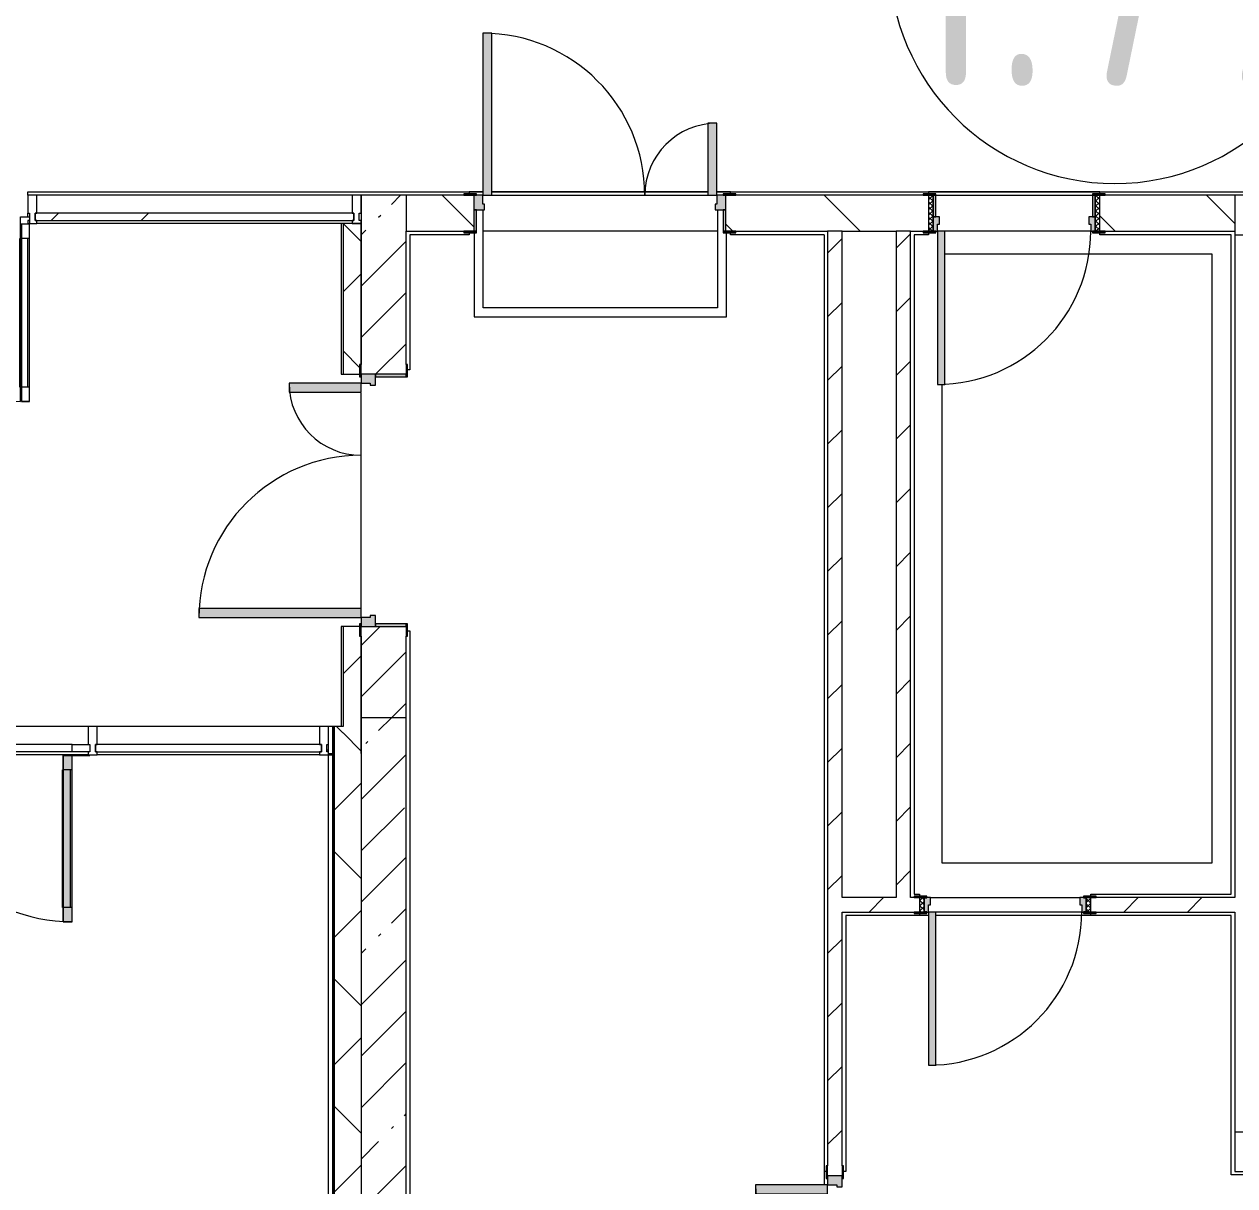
# Model space of a CAD drawing. Header units: millimetres. Extents: x 3991 to 282775, y -8553 to 29560.
# Drawn here: x 236305 to 243025, y 5100 to 11550 of the extents above; entities that cross this region are included whole.
import ezdxf

# ---------------------------------------------------------------- set-up
doc = ezdxf.new("R2010")
doc.units = ezdxf.units.MM
for name, color, linetype, lineweight in [('A-AREA-IDEN', 7, 'Continuous', 9), ('A-DETL-3', 7, 'Continuous', 5), ('A-GLAZ-CURT-2', 7, 'Continuous', 5), ('A-GLAZ-CWMG-2', 7, 'Continuous', 5), ('A-WALL', 7, 'Continuous', 9), ('A-WALL-4', 7, 'Continuous', 5), ('I-WALL-3', 7, 'Continuous', 5)]:
    doc.layers.add(name, color=color, linetype=linetype, lineweight=lineweight)
for name, color, linetype, lineweight, true_color in [('A-DETL-GENF-4', 7, 'Continuous', 5, 0xaaaaaa), ('A-DETL-GENF-5', 7, 'Continuous', 5, 0xe2e2e2), ('A-DOOR-3', 7, 'Continuous', 5, 0xaaaaaa), ('A-DOOR-4', 7, 'Continuous', 5, 0xe2e2e2), ('A-DOOR-FRAM-2', 7, 'Continuous', 5, 0xe2e2e2), ('A-DOOR-FRAM-3', 7, 'Continuous', 5, 0xaaaaaa), ('A-FLOR-1', 7, 'Continuous', 5, 0xaaaaaa)]:
    doc.layers.add(name, color=color, linetype=linetype, lineweight=lineweight, true_color=true_color)
doc.styles.add('GOST Common_3', font='GOST_Common.ttf', dxfattribs={"width": 0.9, "height": 1250})
pattern_1 = [(45, (148815.1, 0), (-176.7767, 176.7767), [])]
pattern_2 = [(45, (148815.1, 0), (-353.5534, 353.5534), []), (135, (148815.1, 0), (-353.5534, -353.5534), [])]
pattern_3 = [(45, (148815.1, 0), (-285.1231, 285.1231), []), (45, (149100.2, 0), (-285.1231, 285.1231), [504.031, -100.806, 16.764, -84.042])]

# ---------------------------------------------------------------- blocks, each defined once
blk = doc.blocks.new('110_Дверь_СКБ_1Ст_Внутренняя1 - Д-8 950x2100h_охрана-31784688-Общий план 1 этажа с размещением фрагментов 1_1-1_9')
at = {"layer": 'A-DOOR-3'}
h = blk.add_hatch(dxfattribs=at)
h.set_pattern_fill('FP_54', color=256, style=0, pattern_type=2)
h.set_pattern_definition([(135, (1826.41, 164.685), (-14.14214, -14.14214), []), (225, (1826.41, 164.685), (14.14214, -14.14214), [])])
h.paths.add_polyline_path([(487.5, 100), (462.5, 100), (462.5, -100), (487.5, -100)])
at = {"layer": 'A-DOOR-4'}
h = blk.add_hatch(color=256, dxfattribs=at)
h.paths.add_polyline_path([(437.5, 100), (437.5, 60), (427.5, 60), (427.5, 20), (462.5, 20), (462.5, 100)])
h.paths.add_polyline_path([(-437.5, 100), (-437.5, 20), (-402.5, 20), (-402.5, 60), (-412.5, 60), (-412.5, 100), (-422.5, 100)])
at = {"layer": 'A-DOOR-FRAM-2'}
for points in [[(397.5, 950), (397.5, 100), (437.5, 100), (437.5, 950)], [(-432.5, 108), (-492.5, 108), (-492.5, 100), (-422.5, 100), (-422.5, 108)], [(517.5, 108), (447.5, 108), (447.5, 100), (517.5, 100)], [(-437.5, 20), (-437.5, -100), (-422.5, -100), (-422.5, 20)], [(447.5, 20), (447.5, -100), (462.5, -100), (462.5, 20)], [(-462.5, -100), (-492.5, -100), (-492.5, -108), (-422.5, -108), (-422.5, -100), (-437.5, -100)], [(447.5, -100), (447.5, -108), (517.5, -108), (517.5, -100), (462.5, -100)]]:
    blk.add_hatch(color=256, dxfattribs=at).paths.add_polyline_path(points)
at = {"layer": 'A-DOOR-FRAM-3'}
h = blk.add_hatch(dxfattribs=at)
h.set_pattern_fill('FP_55', color=256, style=0, pattern_type=2)
h.set_pattern_definition([(45, (-296.384, 164.685), (-14.1421, 14.1421), []), (135, (-296.384, 164.685), (-14.1421, -14.1421), [])])
h.paths.add_polyline_path([(-458.5, 100), (-462.5, 100), (-462.5, -100), (-437.5, -100), (-437.5, 100)])
at = {"layer": 'A-DOOR-3'}
for p, q in [((437.5, 950), (397.5, 950)), ((397.5, 950), (397.5, 100)), ((437.5, 100), (437.5, 950)), ((397.5, 100), (437.5, 100))]:
    blk.add_line(p, q, dxfattribs=at)
blk.add_arc((437.5, 100), 850, 90, 180, dxfattribs=at)
at = {"layer": 'A-DOOR-FRAM-3'}
for p, q in [((-422.5, 108), (-492.5, 108)), ((-492.5, 108), (-492.5, 100)), ((-492.5, 100), (-422.5, 100)), ((-437.5, 100), (-462.5, 100)), ((-462.5, 100), (-462.5, -100)), ((-412.5, 100), (-437.5, 100)), ((-437.5, 100), (-437.5, 20)), ((-437.5, -100), (-437.5, 100)), ((-422.5, 100), (-437.5, 100)), ((-437.5, 100), (-437.5, 99)), ((-437.5, 99), (-422.5, 99)), ((-422.5, 100), (-422.5, 108)), ((-422.5, 99), (-422.5, 100)), ((-412.5, 60), (-412.5, 100)), ((437.5, 100), (437.5, 60)), ((462.5, 100), (437.5, 100)), ((517.5, 108), (447.5, 108)), ((447.5, 108), (447.5, 100)), ((462.5, 100), (447.5, 100)), ((447.5, 100), (447.5, 99)), ((447.5, 100), (517.5, 100)), ((447.5, 99), (462.5, 99)), ((462.5, 20), (462.5, 100)), ((487.5, 100), (462.5, 100)), ((462.5, 100), (462.5, -100)), ((462.5, 99), (462.5, 100)), ((487.5, -100), (487.5, 100)), ((517.5, 100), (517.5, 108)), ((-437.5, 20), (-402.5, 20)), ((-422.5, 20), (-437.5, 20)), ((-437.5, 20), (-437.5, -100)), ((-422.5, -100), (-422.5, 20)), ((-402.5, 60), (-412.5, 60)), ((-402.5, 20), (-402.5, 60)), ((437.5, 60), (427.5, 60)), ((427.5, 60), (427.5, 20)), ((427.5, 20), (462.5, 20)), ((462.5, 20), (447.5, 20)), ((447.5, 20), (447.5, -100)), ((462.5, -100), (462.5, 20)), ((-422.5, -100), (-492.5, -100)), ((-492.5, -100), (-492.5, -108)), ((-492.5, -108), (-422.5, -108)), ((-462.5, -100), (-437.5, -100)), ((-437.5, -100), (-422.5, -100)), ((-422.5, -108), (-422.5, -100)), ((447.5, -100), (462.5, -100)), ((517.5, -100), (447.5, -100)), ((447.5, -100), (447.5, -108)), ((447.5, -108), (517.5, -108)), ((462.5, -100), (487.5, -100)), ((517.5, -108), (517.5, -100))]:
    blk.add_line(p, q, dxfattribs=at)
blk = doc.blocks.new('110_Дверь_СКБ_1Ст_Внутренняя1 - Д-8 950x2100h_охрана-32224770-Общий план 1 этажа с размещением фрагментов 1_1-1_9')
at = {"layer": 'A-DOOR-3'}
h = blk.add_hatch(dxfattribs=at)
h.set_pattern_fill('FP_9', color=256, style=0, pattern_type=2)
h.set_pattern_definition([(135, (1826.41, 104.685), (-14.14214, -14.14214), []), (225, (1826.41, 104.685), (14.14214, -14.14214), [])])
h.paths.add_polyline_path([(486.7, 40), (462.5, 40), (462.5, -40), (487.5, -40), (487.5, 40)])
at = {"layer": 'A-DOOR-4'}
h = blk.add_hatch(color=256, dxfattribs=at)
h.paths.add_polyline_path([(437.5, 40), (437.5, 0), (427.5, 0), (427.5, -40), (462.5, -40), (462.5, 40)])
h.paths.add_polyline_path([(-437.5, 40), (-437.5, -40), (-402.5, -40), (-402.5, 0), (-412.5, 0), (-412.5, 40), (-422.5, 40)])
at = {"layer": 'A-DOOR-FRAM-2'}
for points in [[(397.5, 890), (397.5, 40), (437.5, 40), (437.5, 890)], [(-492.5, 48), (-492.5, 40), (-422.5, 40), (-422.5, 48), (-462.5, 48)], [(462.5, 48), (447.5, 48), (447.5, 40), (517.5, 40), (517.5, 48), (467.5, 48)], [(-462.5, -40), (-492.5, -40), (-492.5, -48), (-422.5, -48), (-422.5, -40), (-437.5, -40)], [(487.3, -40), (447.5, -40), (447.5, -48), (517.5, -48), (517.5, -40), (487.5, -40)]]:
    blk.add_hatch(color=256, dxfattribs=at).paths.add_polyline_path(points)
at = {"layer": 'A-DOOR-FRAM-3'}
h = blk.add_hatch(dxfattribs=at)
h.set_pattern_fill('FP_10', color=256, style=0, pattern_type=2)
h.set_pattern_definition([(45, (-296.384, 104.685), (-14.1421, 14.1421), []), (135, (-296.384, 104.685), (-14.1421, -14.1421), [])])
h.paths.add_polyline_path([(-462.5, 40), (-462.5, -40), (-437.5, -40), (-437.5, 40)])
at = {"layer": 'A-DOOR-3'}
for p, q in [((437.5, 890), (397.5, 890)), ((397.5, 890), (397.5, 40)), ((437.5, 40), (437.5, 890)), ((397.5, 40), (437.5, 40))]:
    blk.add_line(p, q, dxfattribs=at)
blk.add_arc((437.5, 40), 850, 90, 180, dxfattribs=at)
at = {"layer": 'A-DOOR-FRAM-3'}
for p, q in [((-422.5, 48), (-492.5, 48)), ((-492.5, 48), (-492.5, 40)), ((-492.5, 40), (-422.5, 40)), ((-437.5, 40), (-462.5, 40)), ((-462.5, 40), (-462.5, -40)), ((-412.5, 40), (-437.5, 40)), ((-437.5, 40), (-437.5, -40)), ((-437.5, -40), (-437.5, 40)), ((-422.5, 40), (-437.5, 40)), ((-437.5, 40), (-437.5, 39)), ((-437.5, 39), (-422.5, 39)), ((-422.5, 40), (-422.5, 48)), ((-422.5, 39), (-422.5, 40)), ((-412.5, 0), (-412.5, 40)), ((-402.5, 0), (-412.5, 0)), ((-402.5, -40), (-402.5, 0)), ((437.5, 0), (427.5, 0)), ((427.5, 0), (427.5, -40)), ((437.5, 40), (437.5, 0)), ((462.5, 40), (437.5, 40)), ((517.5, 48), (447.5, 48)), ((447.5, 48), (447.5, 40)), ((462.5, 40), (447.5, 40)), ((447.5, 40), (447.5, 39)), ((447.5, 40), (517.5, 40)), ((447.5, 39), (462.5, 39)), ((462.5, -40), (462.5, 40)), ((487.5, 40), (462.5, 40)), ((462.5, 40), (462.5, -40)), ((462.5, 39), (462.5, 40)), ((487.5, -40), (487.5, 40)), ((517.5, 40), (517.5, 48)), ((-422.5, -40), (-492.5, -40)), ((-492.5, -40), (-492.5, -48)), ((-492.5, -48), (-422.5, -48)), ((-462.5, -40), (-437.5, -40)), ((-422.5, -39), (-437.5, -39)), ((-437.5, -39), (-437.5, -40)), ((-437.5, -40), (-402.5, -40)), ((-437.5, -40), (-422.5, -40)), ((-422.5, -40), (-422.5, -39)), ((-422.5, -48), (-422.5, -40)), ((427.5, -40), (462.5, -40)), ((462.5, -39), (447.5, -39)), ((447.5, -39), (447.5, -40)), ((447.5, -40), (462.5, -40)), ((517.5, -40), (447.5, -40)), ((447.5, -40), (447.5, -48)), ((447.5, -48), (517.5, -48)), ((462.5, -40), (462.5, -39)), ((462.5, -40), (487.5, -40)), ((517.5, -48), (517.5, -40))]:
    blk.add_line(p, q, dxfattribs=at)
blk = doc.blocks.new('110_Дверь_СКБ_2Ст - Д-5_п_ Из игровой в коридор-32215844-Общий план 1 этажа с размещением фрагментов 1_1-1_9')
at = {"layer": 'A-DOOR-4'}
for points in [[(-637.5, 940), (-637.5, 40), (-587.5, 40), (-587.5, 940)], [(612.5, 57.5), (612.5, 40), (662.5, 42.7), (662.5, 440), (612.5, 440), (612.5, 60)]]:
    blk.add_hatch(color=256, dxfattribs=at).paths.add_polyline_path(points)
h = blk.add_hatch(color=256, dxfattribs=at)
h.paths.add_polyline_path([(-687.5, 40), (-687.5, -40), (-627.5, -40), (-627.5, -10), (-637.5, -10), (-637.5, 40)])
h.paths.add_polyline_path([(652.5, -40), (712.5, -40), (712.5, 40), (662.5, 40), (662.5, -10), (652.5, -10), (652.5, -25.9)])
at = {"layer": 'A-DOOR-FRAM-2'}
for points in [[(-742.5, 40), (-672.5, 40), (-672.5, 48), (-742.5, 48)], [(697.5, 48), (697.5, 40), (767.5, 40), (767.5, 48), (712.5, 48)], [(-742.5, -48), (-672.5, -48), (-672.5, -40), (-742.5, -40)], [(697.5, -47.8), (697.8, -48), (767.5, -48), (767.5, -40), (697.5, -40)]]:
    blk.add_hatch(color=256, dxfattribs=at).paths.add_polyline_path(points)
at = {"layer": 'A-DOOR-3'}
for p, q in [((-637.5, 940), (-637.5, 40)), ((-587.5, 940), (-637.5, 940)), ((-587.5, 40), (-587.5, 940)), ((662.5, 440), (612.5, 440)), ((612.5, 440), (612.5, 40)), ((662.5, 40), (662.5, 440)), ((-637.5, 40), (-587.5, 40)), ((612.5, 40), (662.5, 40))]:
    blk.add_line(p, q, dxfattribs=at)
for centre, radius, start, end in [((-637.5, 40), 900, 0, 90), ((662.5, 40), 400, 90, 180)]:
    blk.add_arc(centre, radius, start, end, dxfattribs=at)
at = {"layer": 'A-DOOR-FRAM-3'}
for p, q in [((-672.5, 48), (-742.5, 48)), ((-742.5, 48), (-742.5, 40)), ((-742.5, 40), (-672.5, 40)), ((-637.5, 40), (-687.5, 40)), ((-687.5, 40), (-687.5, -40)), ((-672.5, 40), (-672.5, 48)), ((-637.5, -10), (-637.5, 40)), ((662.5, 40), (662.5, -10)), ((712.5, 40), (662.5, 40)), ((767.5, 48), (697.5, 48)), ((697.5, 48), (697.5, 40)), ((697.5, 40), (767.5, 40)), ((712.5, -40), (712.5, 40)), ((767.5, 40), (767.5, 48)), ((-672.5, -40), (-742.5, -40)), ((-742.5, -40), (-742.5, -48)), ((-742.5, -48), (-672.5, -48)), ((-672.5, -39), (-687.5, -39)), ((-687.5, -39), (-687.5, -40)), ((-687.5, -40), (-627.5, -40)), ((-687.5, -40), (-672.5, -40)), ((-672.5, -40), (-672.5, -39)), ((-672.5, -48), (-672.5, -40)), ((-627.5, -10), (-637.5, -10)), ((-627.5, -40), (-627.5, -10)), ((662.5, -10), (652.5, -10)), ((652.5, -10), (652.5, -40)), ((652.5, -40), (712.5, -40)), ((712.5, -39), (697.5, -39)), ((697.5, -39), (697.5, -40)), ((697.5, -40), (712.5, -40)), ((767.5, -40), (697.5, -40)), ((697.5, -40), (697.5, -48)), ((697.5, -48), (767.5, -48)), ((712.5, -40), (712.5, -39)), ((767.5, -48), (767.5, -40))]:
    blk.add_line(p, q, dxfattribs=at)
blk = doc.blocks.new('110_Дверь_СКБ_2Ст - Д-2а_п_ Из коридора на лестницу-32215424-Общий план 1 этажа с размещением фрагментов 1_1-1_9')
at = {"layer": 'A-DOOR-4'}
for points in [[(-637.5, 1025), (-637.5, 125), (-587.5, 125), (-587.5, 1025), (-593.9, 1025)], [(612.5, 125), (662.5, 130.7), (662.5, 525), (612.5, 525), (612.5, 134.5)], [(697.5, -125), (712.5, -125), (712.5, 45), (697.5, 45), (697.5, -49.9)]]:
    blk.add_hatch(color=256, dxfattribs=at).paths.add_polyline_path(points)
h = blk.add_hatch(color=256, dxfattribs=at)
h.paths.add_polyline_path([(-687.5, 45), (-627.5, 45), (-627.5, 75), (-637.5, 75), (-637.5, 125), (-687.5, 120.3)])
h.paths.add_polyline_path([(652.5, 57), (657.6, 45), (712.5, 45), (712.5, 125), (662.5, 125), (662.5, 75), (652.5, 75), (652.5, 65)])
at = {"layer": 'A-DOOR-FRAM-2'}
for points in [[(-742.5, 125), (-672.5, 125), (-672.5, 133), (-742.5, 133)], [(697.5, 128), (697.5, 125), (767.5, 125), (767.5, 133), (697.5, 129.7)], [(-687.5, -125), (-672.5, -125), (-672.5, 45), (-687.5, 45)], [(-742.5, -125), (-742.5, -133), (-672.5, -133), (-672.5, -125), (-731.6, -125)], [(697.5, -133), (767.5, -133), (767.5, -125), (697.5, -125)]]:
    blk.add_hatch(color=256, dxfattribs=at).paths.add_polyline_path(points)
at = {"layer": 'A-DOOR-3'}
for p, q in [((-637.5, 1025), (-637.5, 125)), ((-587.5, 1025), (-637.5, 1025)), ((-587.5, 125), (-587.5, 1025)), ((662.5, 525), (612.5, 525)), ((612.5, 525), (612.5, 125)), ((662.5, 125), (662.5, 525)), ((-637.5, 125), (-587.5, 125)), ((612.5, 125), (662.5, 125))]:
    blk.add_line(p, q, dxfattribs=at)
for centre, radius, start, end in [((-637.5, 125), 900, 0, 90), ((662.5, 125), 400, 90, 180)]:
    blk.add_arc(centre, radius, start, end, dxfattribs=at)
at = {"layer": 'A-DOOR-FRAM-3'}
for p, q in [((-672.5, 133), (-742.5, 133)), ((-742.5, 133), (-742.5, 125)), ((-742.5, 125), (-672.5, 125)), ((-637.5, 125), (-687.5, 125)), ((-687.5, 125), (-687.5, 45)), ((-672.5, 125), (-672.5, 133)), ((-637.5, 75), (-637.5, 125)), ((-627.5, 75), (-637.5, 75)), ((-627.5, 45), (-627.5, 75)), ((662.5, 75), (652.5, 75)), ((652.5, 75), (652.5, 45)), ((662.5, 125), (662.5, 75)), ((712.5, 125), (662.5, 125)), ((767.5, 133), (697.5, 133)), ((697.5, 133), (697.5, 125)), ((697.5, 125), (767.5, 125)), ((712.5, 45), (712.5, 125)), ((767.5, 125), (767.5, 133)), ((-687.5, 45), (-627.5, 45)), ((-672.5, 45), (-687.5, 45)), ((-687.5, 45), (-687.5, -125)), ((-672.5, -125), (-672.5, 45)), ((652.5, 45), (712.5, 45)), ((712.5, 45), (697.5, 45)), ((697.5, 45), (697.5, -125)), ((712.5, -125), (712.5, 45)), ((-672.5, -125), (-742.5, -125)), ((-742.5, -125), (-742.5, -133)), ((-742.5, -133), (-672.5, -133)), ((-687.5, -125), (-672.5, -125)), ((-672.5, -133), (-672.5, -125)), ((697.5, -125), (712.5, -125)), ((767.5, -125), (697.5, -125)), ((697.5, -125), (697.5, -133)), ((697.5, -133), (767.5, -133)), ((767.5, -133), (767.5, -125))]:
    blk.add_line(p, q, dxfattribs=at)
blk = doc.blocks.new('Прямоугольный импост - Импост структурный с накладкой - 160мм-22875586-Общий план 1 этажа с размещением фрагментов 1_1-1_9')
at = {"layer": 'A-GLAZ-CWMG-2'}
for p, q in [((-50, 0), (-50, 17)), ((-50, 17), (0, 17)), ((-40, 0), (-50, 0)), ((-40, -40), (-40, 0)), ((0, 0), (-10, 0)), ((-10, 0), (-10, -40)), ((0, 17), (0, 0)), ((-50, -140), (-50, -40)), ((-50, -40), (-40, -40)), ((-10, -40), (0, -40)), ((0, -40), (0, -140)), ((0, -140), (-50, -140))]:
    blk.add_line(p, q, dxfattribs=at)
blk = doc.blocks.new('Дверь_Витражная_остекление_ - ВВ-17 остекление-32475309-Общий план 1 этажа с размещением фрагментов 1_1-1_9')
at = {"layer": 'A-DETL-GENF-4'}
for p, q in [((-940, -20), (-985, -20)), ((-985, -1005), (-985, -20)), ((-940, -20), (-985, -20)), ((-985, -20), (-985, -1005)), ((-940, -1005), (-940, -20)), ((-940, -1005), (-940, -20)), ((990, -1005), (990, -20)), ((990, -20), (990, -1005)), ((1035, -1005), (1035, -20)), ((1035, -1005), (1035, -20)), ((-985, -100), (-940, -100)), ((-975, -925), (-975, -100)), ((-931, -925), (-931, -100)), ((981, -925), (981, -100)), ((1035, -100), (990, -100)), ((1025, -925), (1025, -100)), ((-985, -925), (-940, -925)), ((1035, -925), (990, -925)), ((-985, -1005), (-940, -1005)), ((-985, -1005), (-940, -1005)), ((1035, -1005), (990, -1005)), ((990, -1005), (1035, -1005))]:
    blk.add_line(p, q, dxfattribs=at)
at = {"layer": 'A-DOOR-3'}
for p, q in [((-1035, 20), (-985, 20)), ((-1035, -20), (-1035, 20)), ((-985, 20), (-985, -20)), ((985, 20), (1035, 20)), ((985, -20), (985, 20)), ((1035, 20), (1035, -20)), ((-985, -20), (-1035, -20)), ((-985, -1005), (-985, -20)), ((985, -1005), (985, -20)), ((1035, -20), (985, -20))]:
    blk.add_line(p, q, dxfattribs=at)
for centre, start, end in [((-985, -20), 270, 0), ((985, -20), 180, 270)]:
    blk.add_arc(centre, 985, start, end, dxfattribs=at)
blk = doc.blocks.new('Прямоугольный импост - Импост структурный с накладкой - 160мм Темный-30756008-Общий план 1 этажа с размещением фрагментов 1_1-1_9')
at = {"layer": 'A-GLAZ-CWMG-2'}
for p, q in [((-50, 0), (-50, 17)), ((-50, 17), (0, 17)), ((-40, 0), (-50, 0)), ((-40, -40), (-40, 0)), ((0, 0), (-10, 0)), ((-10, 0), (-10, -40)), ((0, 17), (0, 0)), ((-50, -140), (-50, -40)), ((-50, -40), (-40, -40)), ((-10, -40), (0, -40)), ((0, -40), (0, -140)), ((0, -140), (-50, -140))]:
    blk.add_line(p, q, dxfattribs=at)
blk = doc.blocks.new('Системная панель - Стекло - 40мм-24251898-Общий план 1 этажа с размещением фрагментов 1_1-1_9')
at = {"layer": 'A-GLAZ-CURT-2'}
h = blk.add_hatch(dxfattribs=at)
h.set_pattern_fill('FP_116', color=256, style=0, pattern_type=2)
h.set_pattern_definition([(45, (-89012.5, -7010), (-1414.214, 1414.214), [1000, -3000]), (45, (-90012.5, -7510), (-1414.214, 1414.214), [3000, -1000]), (45, (-88012.5, -8010), (-1414.214, 1414.214), [1000, -3000])])
h.paths.add_polyline_path([(345, 0), (627.5, 0), (627.5, 40), (-627.5, 40), (-627.5, 0)])
for p, q in [((627.5, 40), (-627.5, 40)), ((-627.5, 40), (-627.5, 0)), ((627.5, 0), (627.5, 40)), ((-627.5, 0), (627.5, 0))]:
    blk.add_line(p, q, dxfattribs=at)
blk = doc.blocks.new('Прямоугольный импост - Импост структурный с накладкой - 160мм-24251895-Общий план 1 этажа с размещением фрагментов 1_1-1_9')
at = {"layer": 'A-GLAZ-CWMG-2'}
for p, q in [((89130, 7650), (87895, 7650)), ((89130, 7493), (87895, 7493))]:
    blk.add_line(p, q, dxfattribs=at)
blk = doc.blocks.new('Прямоугольный импост - Импост структурный с накладкой - 160мм-18691755-Общий план 1 этажа с размещением фрагментов 1_1-1_9')
at = {"layer": 'A-GLAZ-CWMG-2'}
for p, q in [((-25, 0), (-25, 17)), ((-25, 17), (25, 17)), ((25, 0), (15, 0)), ((15, 0), (15, -40)), ((25, 17), (25, 0)), ((-25, -140), (-25, -40)), ((15, -40), (25, -40)), ((25, -40), (25, -140)), ((25, -140), (-25, -140))]:
    blk.add_line(p, q, dxfattribs=at)
blk = doc.blocks.new('Дверь_Витражная_СКБ_2Ст - ВВ-17-31911620-Общий план 1 этажа с размещением фрагментов 1_1-1_9')
at = {"layer": 'A-DETL-GENF-5'}
for points in [[(-913, -970), (-913, -20), (-963, -20), (-963, -970)], [(937, -944), (937, -20), (887, -20), (887, -944)]]:
    blk.add_hatch(color=256, dxfattribs=at).paths.add_polyline_path(points)
at = {"layer": 'A-DETL-GENF-4'}
for p, q in [((-937, -20), (-1035, -20)), ((-1035, -20), (-937, -20)), ((-913, -20), (-963, -20)), ((-963, -970), (-963, -20)), ((-913, -20), (-963, -20)), ((-963, -20), (-963, -970)), ((-913, -970), (-913, -20)), ((-913, -970), (-913, -20)), ((887, -20), (937, -20)), ((887, -944), (887, -20)), ((887, -20), (887, -944)), ((937, -20), (887, -20)), ((937, -944), (937, -20)), ((937, -944), (937, -20)), ((937, -20), (1035, -20)), ((937, -20), (1035, -20)), ((-963, -100), (-913, -100)), ((-953, -890), (-953, -100)), ((-909, -890), (-909, -100)), ((883, -864), (883, -100)), ((937, -100), (887, -100)), ((927, -864), (927, -100)), ((937, -864), (887, -864)), ((-963, -890), (-913, -890)), ((-963, -970), (-913, -970)), ((-963, -970), (-913, -970)), ((937, -944), (887, -944)), ((887, -944), (937, -944))]:
    blk.add_line(p, q, dxfattribs=at)
at = {"layer": 'A-DOOR-3'}
for p, q in [((-1035, 40), (-937, 40)), ((-1035, 0), (-1035, 40)), ((-937, 40), (-937, 0)), ((937, 40), (1035, 40)), ((937, 0), (937, 40)), ((1035, 40), (1035, 0)), ((-937, 0), (-1035, 0)), ((-937, -970), (-937, -20)), ((1035, 0), (937, 0)), ((937, -944), (937, -20))]:
    blk.add_line(p, q, dxfattribs=at)
for centre, radius, start, end in [((-937, -20), 950, 270, 0), ((937, -20), 924, 180, 270)]:
    blk.add_arc(centre, radius, start, end, dxfattribs=at)
blk = doc.blocks.new('Прямоугольный импост - Импост структурный с накладкой - 160мм-20587511-Общий план 1 этажа с размещением фрагментов 1_1-1_9')
at = {"layer": 'A-GLAZ-CWMG-2'}
for p, q in [((87845, 7650), (85795, 7650)), ((87757, 7550), (85883, 7550)), ((87845, 7493), (85795, 7493)), ((87757, 7510), (85883, 7510))]:
    blk.add_line(p, q, dxfattribs=at)
blk = doc.blocks.new('Системная панель - Стекло - 40мм-32474674-Общий план 1 этажа с размещением фрагментов 1_1-1_9')
at = {"layer": 'A-GLAZ-CURT-2'}
h = blk.add_hatch(dxfattribs=at)
h.set_pattern_fill('FP_117', color=256, style=0, pattern_type=2)
h.set_pattern_definition([(45, (-88935, -9960), (-1414.214, 1414.214), [1000, -3000]), (45, (-89935, -10460), (-1414.214, 1414.214), [3000, -1000]), (45, (-87935, -10960), (-1414.214, 1414.214), [1000, -3000])])
h.paths.add_polyline_path([(-885, 0), (885, 0), (885, 40), (-885, 40)])
for p, q in [((885, 40), (-885, 40)), ((-885, 40), (-885, 0)), ((-885, 0), (885, 0)), ((885, 0), (885, 40))]:
    blk.add_line(p, q, dxfattribs=at)
blk = doc.blocks.new('Прямоугольный импост - Импост структурный с накладкой - 160мм Темный-32475581-Общий план 1 этажа с размещением фрагментов 1_1-1_9')
at = {"layer": 'A-GLAZ-CWMG-2'}
for p, q in [((89310, 10600), (87560, 10600)), ((89250, 10443), (87560, 10443))]:
    blk.add_line(p, q, dxfattribs=at)
blk = doc.blocks.new('Прямоугольный импост - Импост структурный с накладкой - 160мм Темный-30755591-Общий план 1 этажа с размещением фрагментов 1_1-1_9')
at = {"layer": 'A-GLAZ-CWMG-2'}
for p, q in [((-25, 0), (-25, 17)), ((-25, 17), (25, 17)), ((-15, 0), (-25, 0)), ((-15, -40), (-15, 0)), ((25, 0), (15, 0)), ((15, 0), (15, -40)), ((25, 17), (25, 0)), ((-25, -140), (-25, -40)), ((-25, -40), (-15, -40)), ((15, -40), (25, -40)), ((25, -40), (25, -140)), ((25, -140), (-25, -140))]:
    blk.add_line(p, q, dxfattribs=at)
blk = doc.blocks.new('110_Дверь_СКБ_2Ст - Д-2а_п_ Из коридора на лестницу-32215207-Общий план 1 этажа с размещением фрагментов 1_1-1_9')
at = {"layer": 'A-DOOR-4'}
for points in [[(-637.5, 100), (-587.5, 100), (-587.5, 1000), (-637.5, 1000), (-637.5, 107.6)], [(662.5, 100), (662.5, 500), (612.5, 500), (612.5, 100)], [(712.5, -100), (712.5, 20), (697.5, 20), (697.5, -100), (703.7, -100)]]:
    blk.add_hatch(color=256, dxfattribs=at).paths.add_polyline_path(points)
h = blk.add_hatch(color=256, dxfattribs=at)
h.paths.add_polyline_path([(-637.5, 20), (-627.5, 20), (-627.5, 50), (-637.5, 50), (-637.5, 100), (-687.5, 100), (-684.3, 20)])
h.paths.add_polyline_path([(665.2, 20), (712.5, 20), (712.5, 100), (662.5, 100), (662.5, 50), (652.5, 50), (652.5, 20), (662.5, 20)])
at = {"layer": 'A-DOOR-FRAM-2'}
for points in [[(-687.5, 100), (-672.5, 100), (-672.5, 108), (-742.5, 108), (-742.5, 100), (-712.5, 100)], [(712.5, 100), (767.5, 100), (767.5, 108), (697.5, 108), (697.5, 100)], [(-687.5, -100), (-672.5, -100), (-672.5, 20), (-687.5, 20)], [(-712.5, -108), (-672.5, -108), (-673.4, -100), (-742.5, -100), (-742.5, -108)], [(712.5, -108), (767.5, -107.4), (767.5, -100), (697.5, -100), (703, -108)]]:
    blk.add_hatch(color=256, dxfattribs=at).paths.add_polyline_path(points)
at = {"layer": 'A-DOOR-3'}
for p, q in [((-637.5, 1000), (-637.5, 100)), ((-587.5, 1000), (-637.5, 1000)), ((-587.5, 100), (-587.5, 1000)), ((662.5, 500), (612.5, 500)), ((612.5, 500), (612.5, 100)), ((662.5, 100), (662.5, 500)), ((-637.5, 100), (-587.5, 100)), ((612.5, 100), (662.5, 100))]:
    blk.add_line(p, q, dxfattribs=at)
for centre, radius, start, end in [((-637.5, 100), 900, 0, 90), ((662.5, 100), 400, 90, 180)]:
    blk.add_arc(centre, radius, start, end, dxfattribs=at)
at = {"layer": 'A-DOOR-FRAM-3'}
for p, q in [((-672.5, 108), (-742.5, 108)), ((-742.5, 108), (-742.5, 100)), ((-742.5, 100), (-672.5, 100)), ((-637.5, 100), (-687.5, 100)), ((-687.5, 100), (-687.5, 20)), ((-672.5, 100), (-672.5, 108)), ((-637.5, 50), (-637.5, 100)), ((662.5, 100), (662.5, 50)), ((712.5, 100), (662.5, 100)), ((767.5, 108), (697.5, 108)), ((697.5, 108), (697.5, 100)), ((697.5, 100), (767.5, 100)), ((712.5, 20), (712.5, 100)), ((767.5, 100), (767.5, 108)), ((-687.5, 20), (-627.5, 20)), ((-672.5, 20), (-687.5, 20)), ((-687.5, 20), (-687.5, -100)), ((-672.5, -100), (-672.5, 20)), ((-627.5, 50), (-637.5, 50)), ((-627.5, 20), (-627.5, 50)), ((662.5, 50), (652.5, 50)), ((652.5, 50), (652.5, 20)), ((652.5, 20), (712.5, 20)), ((712.5, 20), (697.5, 20)), ((697.5, 20), (697.5, -100)), ((712.5, -100), (712.5, 20)), ((-672.5, -100), (-742.5, -100)), ((-742.5, -100), (-742.5, -108)), ((-742.5, -108), (-672.5, -108)), ((-687.5, -100), (-672.5, -100)), ((-672.5, -108), (-672.5, -100)), ((697.5, -100), (712.5, -100)), ((767.5, -100), (697.5, -100)), ((697.5, -100), (697.5, -108)), ((697.5, -108), (767.5, -108)), ((767.5, -108), (767.5, -100))]:
    blk.add_line(p, q, dxfattribs=at)
blk = doc.blocks.new('Марка_Помещения - Номер-25198446-Общий план 1 этажа с размещением фрагментов 1_1-1_9')
at = {"layer": 'A-AREA-IDEN'}
for start, end in [(360, 180), (180, 360)]:
    blk.add_arc((0, 0), 2.5, start, end, dxfattribs=at)

msp = doc.modelspace()

# ---------------------------------------------------------------- hatches: boundary and pattern name
at = {"layer": 'A-WALL-4'}
h = msp.add_hatch(dxfattribs=at)
h.set_pattern_fill('FP_73', color=256, style=0, pattern_type=2)
h.set_pattern_definition(pattern_2)
h.paths.add_polyline_path([(233625.1, 7500), (233815.1, 7500), (233815.1, 7520), (233785.1, 7520), (233785.1, 7650), (233523.1, 7650), (233523.1, 7500), (233615.1, 7500)])
h.paths.add_polyline_path([(237995.1, 7500), (238017.1, 7500), (238017.1, 7650), (237995.1, 7650), (237995.1, 7520)])
h = msp.add_hatch(dxfattribs=at)
h.set_pattern_fill('FP_73', color=256, style=0, pattern_type=2)
h.set_pattern_definition(pattern_2)
h.paths.add_polyline_path([(238065.1, -100), (238175.1, -100), (238175.1, 7500), (238075.1, 7500), (238074.5, 7650), (238025.1, 7650), (238025.1, -100)])
at = {"layer": 'I-WALL-3'}
h = msp.add_hatch(dxfattribs=at)
h.set_pattern_fill('FP_57', color=256, style=0, pattern_type=2)
h.set_pattern_definition(pattern_3)
h.paths.add_polyline_path([(238414.8, 7700), (238425.1, 7700), (238425.1, 8206.1), (238175.1, 8206.1), (238175.1, 7700)])
h.paths.add_polyline_path([(238175.1, 9606.1), (238425.1, 9606.1), (238425.1, 10600), (238175.1, 10600), (238175.1, 9607.4)])
h = msp.add_hatch(dxfattribs=at)
h.set_pattern_fill('FP_72', color=256, style=0, pattern_type=2)
h.set_pattern_definition([(135, (148815.1, 0), (-353.5534, -353.5534), [])])
h.paths.add_polyline_path([(254845.1, 10400), (255945.1, 10400), (255945.1, 10600), (253910.1, 10600), (253910.1, 10400), (254287, 10400)])
h.paths.add_polyline_path([(250445.1, 10400), (252460.1, 10400), (252460.1, 10600), (250425.1, 10600), (250425.1, 10400)])
h.paths.add_polyline_path([(238745.1, 10400), (238800.1, 10400), (238800.1, 10600), (238425.1, 10600), (238425.1, 10400), (238649.9, 10400)])
h.paths.add_polyline_path([(240225.1, 10400), (241325.1, 10400), (241325.1, 10600), (240200.1, 10600), (240200.1, 10400)])
h.paths.add_polyline_path([(242559.2, 10400), (243025.1, 10400), (243025.1, 10600), (242275.1, 10600), (242275.1, 10400), (242305.1, 10400)])
h = msp.add_hatch(dxfattribs=at)
h.set_pattern_fill('FP_73', color=256, style=0, pattern_type=2)
h.set_pattern_definition(pattern_2)
h.paths.add_polyline_path([(238075.1, 7500), (238175.1, 7500), (238175.1, 8151.1), (238167.1, 8151.1), (238167.1, 8206.1), (238075.1, 8206.1), (238075.1, 7520)])
h.paths.add_polyline_path([(238075.1, 9606.1), (238167.1, 9609.1), (238168.5, 9661.1), (238175.1, 9661.1), (238175.1, 10443), (238075.1, 10443), (238075.1, 9628.9)])
h = msp.add_hatch(dxfattribs=at)
h.set_pattern_fill('FP_71', color=256, style=0, pattern_type=2)
h.set_pattern_definition(pattern_1)
h.paths.add_polyline_path([(240765.1, 100), (240845.1, 100), (240845.1, 3755), (240765.1, 3755), (240765.1, 130)])
h.paths.add_polyline_path([(240815.1, 5155), (240845.1, 5160), (240845.1, 10400), (240765.1, 10400), (240765.1, 5155), (240797.5, 5155)])
h = msp.add_hatch(dxfattribs=at)
h.set_pattern_fill('FP_71', color=256, style=0, pattern_type=2)
h.set_pattern_definition(pattern_1)
h.paths.add_polyline_path([(241145.1, 6700), (241225.1, 6700), (241225.1, 10400), (241145.1, 10400), (241145.1, 8181.1)])
h = msp.add_hatch(dxfattribs=at)
h.set_pattern_fill('FP_57', color=256, style=0, pattern_type=2)
h.set_pattern_definition(pattern_3)
h.paths.add_polyline_path([(238425.1, 150), (238425.1, 7700), (238175.1, 7697.5), (238175.1, 150), (238299.8, 150)])
h = msp.add_hatch(dxfattribs=at)
h.set_pattern_fill('FP_71', color=256, style=0, pattern_type=2)
h.set_pattern_definition(pattern_1)
h.paths.add_polyline_path([(241275.1, 6620), (241275.1, 6700), (240845.1, 6700), (240845.1, 6620), (241245.1, 6620)])
h.paths.add_polyline_path([(242559.2, 6620), (243025.1, 6620), (243025.1, 6700), (242225.1, 6700), (242225.1, 6620), (242275.1, 6620)])

# ---------------------------------------------------------------- linework, layer by layer
at = {"layer": 'A-DETL-3'}
for p, q in [((242898.6, 10273.7), (241415.1, 10273.7)), ((242898.6, 6893.7), (242898.6, 10273.7)), ((241398.6, 9550), (241398.6, 6893.7)), ((241398.6, 6893.7), (242898.6, 6893.7))]:
    msp.add_line(p, q, dxfattribs=at)
at = {"layer": 'A-FLOR-1'}
for p, q in [((236325.1, 10600), (236325.1, 10620)), ((236325.1, 10620), (238850.1, 10620)), ((238850.1, 10620), (238775.1, 10620)), ((238775.1, 10620), (238775.1, 10608)), ((240100.1, 10620), (238900.1, 10620)), ((238900.1, 10620), (240100.1, 10620)), ((240225.1, 10620), (240150.1, 10620)), ((240150.1, 10620), (246214.1, 10620)), ((240225.1, 10608), (240225.1, 10620)), ((242275.1, 10620), (241325.1, 10620)), ((241325.1, 10620), (241325.1, 10608)), ((242275.1, 10608), (242275.1, 10620)), ((236325.1, 10480), (236325.1, 10500)), ((238852.7, 9976), (238852.7, 10520)), ((240152.7, 10520), (240152.7, 9976)), ((238775.1, 10380), (238445.1, 10380)), ((238445.1, 10380), (238445.1, 9631.1)), ((238775.1, 10392), (238775.1, 10380)), ((238802.7, 10392), (238802.7, 9926)), ((240202.7, 9926), (240202.7, 10392)), ((240225.1, 10380), (240225.1, 10392)), ((240745.1, 10380), (240225.1, 10380)), ((240745.1, 10380), (240745.1, 5105)), ((241325.1, 10380), (241245.1, 10380)), ((241245.1, 10380), (241245.1, 6720)), ((241325.1, 10392), (241325.1, 10380)), ((242275.1, 10380), (242275.1, 10392)), ((243005.1, 10380), (242275.1, 10380)), ((243005.1, 6720), (243005.1, 10380)), ((240152.7, 9976), (238852.7, 9976)), ((238802.7, 9926), (240202.7, 9926)), ((238445.1, 9631.1), (238433.1, 9631.1)), ((238175.1, 8306.1), (238175.1, 9503.8)), ((238433.1, 8181.1), (238445.1, 8181.1)), ((238445.1, 8181.1), (238445.1, 537.4)), ((237985.1, 7520), (237995.1, 7520)), ((241245.1, 6720), (241275.1, 6720)), ((241275.1, 6720), (241275.1, 6708)), ((242225.1, 6708), (242225.1, 6720)), ((242225.1, 6720), (243005.1, 6720)), ((241325.1, 6600), (240865.1, 6600)), ((240865.1, 6600), (240865.1, 5180)), ((241275.1, 6612), (241275.1, 6600)), ((243005.1, 6600), (241365.1, 6600)), ((242225.1, 6600), (242225.1, 6612)), ((243005.1, 5160), (243005.1, 6600)), ((240757.1, 5180), (240745.1, 5180)), ((240865.1, 5180), (240853.1, 5180)), ((248525.1, 5160), (243005.1, 5160))]:
    msp.add_line(p, q, dxfattribs=at)
at = {"layer": 'A-WALL'}
for p, q in [((238425.1, 10600), (238425.1, 10400)), ((243025.1, 10600), (243025.1, 10400)), ((238075.1, 10443), (238075.1, 9606.1)), ((238175.1, 10443), (238175.1, 9661.1)), ((238175.1, 9661.1), (238175.1, 10443)), ((240845.1, 10400), (240765.1, 10400)), ((241225.1, 10400), (241145.1, 10400)), ((238075.1, 8206.1), (238075.1, 7650)), ((238175.1, 8151.1), (238175.1, 7700)), ((238175.1, 7700), (238175.1, 8151.1)), ((238017.1, 7650), (238017.1, 7492)), ((238022.1, 7650), (238022.1, -253)), ((238025.1, 7650), (238025.1, -250)), ((238075.1, 7650), (238065.1, 7650)), ((238175.1, 7500), (238175.1, 7650)), ((237995.1, 7500), (238017.1, 7500)), ((237995.1, 7497), (238017.1, 7497)), ((243025.1, 5400), (243105.1, 5400))]:
    msp.add_line(p, q, dxfattribs=at)
at = {"layer": 'A-WALL-4'}
for p, q in [((238065.1, 7650), (237995.1, 7650)), ((237995.1, -280), (237995.1, 7650)), ((238017.1, 7492), (237995.1, 7492)), ((238017.1, 7492), (238017.1, -258))]:
    msp.add_line(p, q, dxfattribs=at)
at = {"layer": 'I-WALL-3'}
for p, q in [((238175.1, 10600), (238175.1, 10443)), ((238745.1, 10600), (238175.1, 10600)), ((238900.1, 10600), (240100.1, 10600)), ((241295.1, 10600), (240255.1, 10600)), ((241365.1, 10600), (242235.1, 10600)), ((247315.1, 10600), (242305.1, 10600)), ((238175.1, 10443), (238065.1, 10443)), ((238065.1, 10443), (238065.1, 9606.1)), ((238425.1, 9661.1), (238425.1, 10400)), ((238425.1, 10400), (238745.1, 10400)), ((240152.7, 10400), (238852.7, 10400)), ((240255.1, 10400), (240765.1, 10400)), ((240765.1, 10400), (240765.1, 5210)), ((240845.1, 6700), (240845.1, 10400)), ((240845.1, 10400), (241145.1, 10400)), ((241145.1, 10400), (241145.1, 6700)), ((241225.1, 6700), (241225.1, 10400)), ((241225.1, 10400), (241295.1, 10400)), ((242225.1, 10400), (241415.1, 10400)), ((242305.1, 10400), (243025.1, 10400)), ((243025.1, 10400), (243025.1, 6700)), ((243025.1, 10380), (250425.1, 10380)), ((238065.1, 9606.1), (238167.1, 9606.1)), ((238167.1, 8206.1), (238065.1, 8206.1)), ((238065.1, 8206.1), (238065.1, 7650)), ((238425.1, 150), (238425.1, 8151.1)), ((238175.1, 7700), (238425.1, 7700)), ((238175.1, 7700), (238175.1, -100)), ((238175.1, 7650), (238175.1, 7700)), ((241145.1, 6700), (240845.1, 6700)), ((241245.1, 6700), (241225.1, 6700)), ((241335.1, 6700), (242165.1, 6700)), ((243025.1, 6700), (242255.1, 6700)), ((240845.1, 6620), (241245.1, 6620)), ((240845.1, 5210), (240845.1, 6620)), ((242175.1, 6620), (241365.1, 6620)), ((242255.1, 6620), (243025.1, 6620)), ((243025.1, 6620), (243025.1, 5180)), ((243025.1, 5180), (248445.1, 5180))]:
    msp.add_line(p, q, dxfattribs=at)

# ---------------------------------------------------------------- block references
at = {"layer": 'A-AREA-IDEN', "xscale": 499.9999999999995, "yscale": 499.9999999999995, "zscale": 499.9999999999995}
msp.add_blockref('Марка_Помещения - Номер-25198446-Общий план 1 этажа с размещением фрагментов 1_1-1_9', (242358.6, 11915.4), dxfattribs=at)
at = {"layer": 'A-DOOR-3'}
for name, p in [('110_Дверь_СКБ_2Ст - Д-2а_п_ Из коридора на лестницу-32215207-Общий план 1 этажа с размещением фрагментов 1_1-1_9', (239487.6, 10500)), ('Дверь_Витражная_остекление_ - ВВ-17 остекление-32475309-Общий план 1 этажа с размещением фрагментов 1_1-1_9', (235300.1, 10460)), ('Дверь_Витражная_СКБ_2Ст - ВВ-17-31911620-Общий план 1 этажа с размещением фрагментов 1_1-1_9', (235635.1, 7510))]:
    msp.add_blockref(name, p, dxfattribs=at)
for name, p, rotation in [('110_Дверь_СКБ_1Ст_Внутренняя1 - Д-8 950x2100h_охрана-31784688-Общий план 1 этажа с размещением фрагментов 1_1-1_9', (241812.6, 10500), 180), ('110_Дверь_СКБ_2Ст - Д-2а_п_ Из коридора на лестницу-32215424-Общий план 1 этажа с размещением фрагментов 1_1-1_9', (238300.1, 8893.6), 90), ('110_Дверь_СКБ_1Ст_Внутренняя1 - Д-8 950x2100h_охрана-32224770-Общий план 1 этажа с размещением фрагментов 1_1-1_9', (241762.6, 6660), 180), ('110_Дверь_СКБ_2Ст - Д-5_п_ Из игровой в коридор-32215844-Общий план 1 этажа с размещением фрагментов 1_1-1_9', (240805.1, 4442.5), 89.99999999999991)]:
    msp.add_blockref(name, p, dxfattribs=dict(at, rotation=rotation))
at = {"layer": 'A-GLAZ-CURT-2'}
for name, p in [('Системная панель - Стекло - 40мм-32474674-Общий план 1 этажа с размещением фрагментов 1_1-1_9', (237250.1, 10460)), ('Системная панель - Стекло - 40мм-24251898-Общий план 1 этажа с размещением фрагментов 1_1-1_9', (237327.6, 7510))]:
    msp.add_blockref(name, p, dxfattribs=at)
at = {"layer": 'A-GLAZ-CWMG-2', "extrusion": (0, 0, -1), "rotation": 180}
for name, p in [('Прямоугольный импост - Импост структурный с накладкой - 160мм Темный-30755591-Общий план 1 этажа с размещением фрагментов 1_1-1_9', (-236350.1, 10460)), ('Прямоугольный импост - Импост структурный с накладкой - 160мм Темный-30756008-Общий план 1 этажа с размещением фрагментов 1_1-1_9', (-238175.1, 10460)), ('Прямоугольный импост - Импост структурный с накладкой - 160мм-18691755-Общий план 1 этажа с размещением фрагментов 1_1-1_9', (-236685.1, 7510)), ('Прямоугольный импост - Импост структурный с накладкой - 160мм-22875586-Общий план 1 этажа с размещением фрагментов 1_1-1_9', (-237995.1, 7510))]:
    msp.add_blockref(name, p, dxfattribs=at)
at = {"layer": 'A-GLAZ-CWMG-2'}
for name in ['Прямоугольный импост - Импост структурный с накладкой - 160мм Темный-32475581-Общий план 1 этажа с размещением фрагментов 1_1-1_9', 'Прямоугольный импост - Импост структурный с накладкой - 160мм-20587511-Общий план 1 этажа с размещением фрагментов 1_1-1_9', 'Прямоугольный импост - Импост структурный с накладкой - 160мм-24251895-Общий план 1 этажа с размещением фрагментов 1_1-1_9']:
    msp.add_blockref(name, (148815.1, 0), dxfattribs=at)

# ---------------------------------------------------------------- texts
at = {"layer": 'A-AREA-IDEN', "insert": (241149.2, 12458.2), "char_height": 1250, "width": 3030.379, "attachment_point": 1, "style": 'GOST Common_3'}
msp.add_mtext('1.77', dxfattribs=at)

doc.saveas('drawing.dxf')
